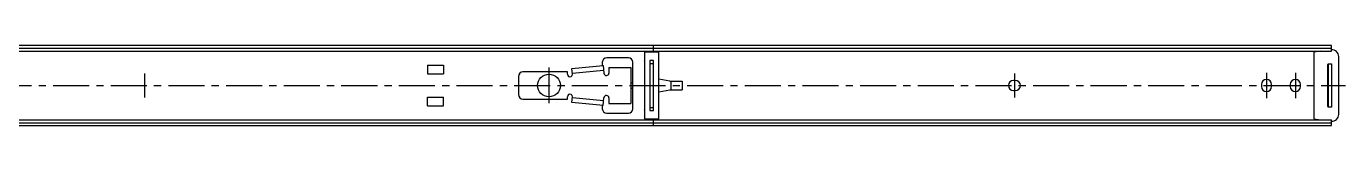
# Model space of a CAD drawing. Extents: x -3 to 1378, y -8 to 45.
# Drawn here: x 796 to 1378, y 10 to 45 of the extents above; entities that cross this region are included whole.
import ezdxf

# ---------------------------------------------------------------- set-up
doc = ezdxf.new("R2010")
doc.units = 0
doc.header["$LTSCALE"] = 0.5
doc.linetypes.add('CENTER', pattern=[50.8, 31.75, -6.35, 6.35, -6.35])
doc.layers.add('MSM_CENTER', color=1, linetype='CENTER')
doc.layers.add('MSM_CONTINUOUS', color=7, linetype='CONTINUOUS')

msp = doc.modelspace()

# ---------------------------------------------------------------- linework, layer by layer
at = {"layer": 'MSM_CENTER'}
for p, q in [((1026.61, 35.65), (1026.61, 19.65)), ((848.4, 32.9), (848.4, 22.4)), ((1231.7, 32.9), (1231.7, 22.4)), ((1342.8, 33.3), (1342.8, 22)), ((1355.5, 33.3), (1355.5, 22)), ((46.1, 27.65), (1377.65, 27.65))]:
    msp.add_line(p, q, dxfattribs=at)
at = {"layer": 'MSM_CONTINUOUS'}
for p, q in [((1371.4, 45.3), (422.61, 45.3)), ((422.61, 44.1), (1371.4, 44.1)), ((422.61, 42.8), (1371.4, 42.8)), ((1075.06, 42.4), (1068.66, 42.4)), ((1068.66, 42.4), (1068.66, 12.9)), ((1072.61, 42.4), (1072.61, 45.3)), ((1075.06, 12.9), (1075.06, 42.4)), ((1366.78, 42.8), (1363.65, 42.4)), ((1363.65, 42.4), (1363.65, 12.9)), ((1371.4, 42.8), (1371.4, 45.3)), ((973.11, 36.7), (980.11, 36.7)), ((973.11, 36.7), (973.11, 32.8)), ((980.11, 36.7), (980.11, 32.8)), ((1036.71, 35.15), (1050.47, 36.47)), ((1036.95, 32.66), (1036.71, 35.15)), ((1050.11, 37.9), (1050.11, 36.44)), ((1050.47, 36.47), (1050.8, 33.04)), ((1061.61, 39.9), (1052.11, 39.9)), ((1053.01, 35.65), (1062.61, 35.65)), ((1053.01, 35.65), (1053.01, 33.15)), ((1062.61, 35.65), (1062.61, 19.65)), ((1063.61, 17.4), (1063.61, 37.9)), ((1072.61, 38.65), (1071.11, 38.65)), ((1071.11, 38.65), (1071.11, 16.65)), ((1071.11, 37.4), (1072.61, 37.4)), ((1072.61, 16.65), (1072.61, 38.65)), ((1369.65, 36.9), (1369.65, 18.4)), ((1369.9, 36.9), (1369.65, 36.9)), ((1369.9, 37.27), (1369.9, 18.03)), ((1369.9, 37.27), (1371.4, 37.27)), ((1371.4, 37.27), (1371.4, 18.03)), ((1371.65, 36.9), (1371.4, 36.9)), ((1371.65, 18.4), (1371.65, 36.9)), ((1374.65, 14.9), (1374.65, 40.4)), ((973.11, 32.8), (980.11, 32.8)), ((1013.11, 31.65), (1013.11, 23.65)), ((1034.71, 33.65), (1015.11, 33.65)), ((1034.71, 32.66), (1034.71, 33.65)), ((1036.9, 33.16), (1050.66, 34.48)), ((1079.9, 29.6), (1075.06, 30.4)), ((1079.9, 29.6), (1085.25, 29.6)), ((1080.25, 29.6), (1080.25, 25.7)), ((1085.25, 29.6), (1085.25, 25.7)), ((1232.1, 29.9), (1231.3, 29.9)), ((1062.61, 28.85), (1063.61, 28.85)), ((1062.61, 26.45), (1063.61, 26.45)), ((1075.06, 24.9), (1079.9, 25.7)), ((1079.9, 25.7), (1085.25, 25.7)), ((1231.3, 25.4), (1232.1, 25.4)), ((1340.55, 28.05), (1340.55, 27.25)), ((1345.05, 27.25), (1345.05, 28.05)), ((1353.25, 28.05), (1353.25, 27.25)), ((1357.75, 27.25), (1357.75, 28.05)), ((973.11, 18.6), (973.11, 22.5)), ((973.11, 22.5), (980.11, 22.5)), ((973.11, 18.6), (980.11, 18.6)), ((980.11, 18.6), (980.11, 22.5)), ((1015.11, 21.65), (1034.71, 21.65)), ((1034.71, 21.65), (1034.71, 22.64)), ((1036.71, 20.15), (1036.95, 22.64)), ((1050.47, 18.83), (1036.71, 20.15)), ((1050.66, 20.82), (1036.9, 22.14)), ((1050.11, 18.86), (1050.11, 17.4)), ((1050.47, 18.83), (1050.8, 22.26)), ((1053.01, 22.15), (1053.01, 19.65)), ((1053.01, 19.65), (1062.61, 19.65)), ((1071.11, 17.9), (1072.61, 17.9)), ((1369.65, 18.4), (1369.9, 18.4)), ((1371.4, 18.03), (1369.9, 18.03)), ((1371.4, 18.4), (1371.65, 18.4)), ((422.61, 12.5), (1371.4, 12.5)), ((1052.11, 15.4), (1061.61, 15.4)), ((1068.66, 12.9), (1075.06, 12.9)), ((1071.11, 16.65), (1072.61, 16.65)), ((1072.61, 10), (1072.61, 12.9)), ((1363.65, 12.9), (1366.78, 12.5)), ((1371.4, 10), (1371.4, 12.5)), ((422.61, 11.2), (1371.4, 11.2)), ((422.61, 10), (1371.4, 10))]:
    msp.add_line(p, q, dxfattribs=at)
msp.add_circle((1026.61, 27.65), 5, dxfattribs=at)
for centre, radius, start, end in [((1371.65, 40.4), 3, 0, 94.78019), ((1052.11, 37.9), 2, 90, 180), ((1061.61, 37.9), 2, 0, 90), ((1069.61, 38.4), 1, 161.80513, 198.19487), ((1015.11, 31.65), 2, 90, 180), ((1035.83, 32.66), 1.12, 179.99639, 0.01348), ((1051.9, 33.15), 1.11, 185.5, 0), ((1231.3, 27.65), 2.25, 90, 270), ((1232.1, 27.65), 2.25, 270, 90), ((1342.8, 28.05), 2.25, 0, 180), ((1355.5, 28.05), 2.25, 0, 180), ((1015.11, 23.65), 2, 180, 270), ((1035.83, 22.64), 1.12, 359.98652, 180.00361), ((1051.9, 22.15), 1.11, 0, 174.5), ((1342.8, 27.25), 2.25, 180, 0), ((1355.5, 27.25), 2.25, 180, 0), ((1052.11, 17.4), 2, 180, 270), ((1061.61, 17.4), 2, 270, 0), ((1069.61, 16.9), 1, 161.80513, 198.19487), ((1371.65, 14.9), 3, 265.21981, 0)]:
    msp.add_arc(centre, radius, start, end, dxfattribs=at)

doc.saveas('drawing.dxf')
